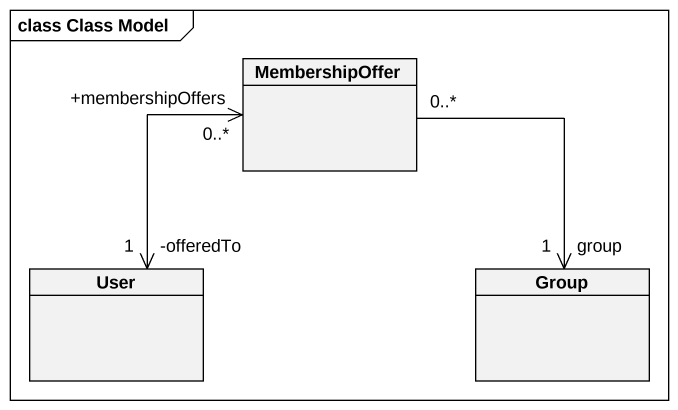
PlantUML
@startuml
mainframe class Class Model
hide circle
hide empty members
class MembershipOffer
class User
class "Group" as Group_
MembershipOffer "+membershipOffers\n0..*" <--> "-offeredTo\n1" User
MembershipOffer "0..*" --> "group\n1" Group_
@enduml
